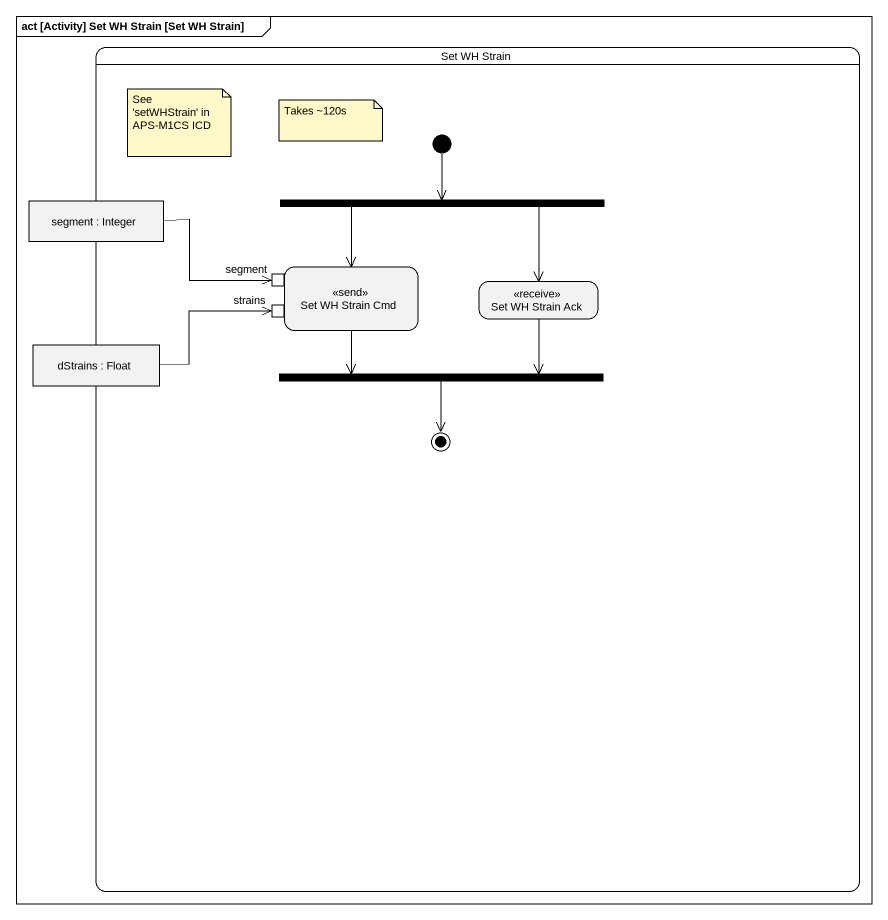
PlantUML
@startuml
mainframe act [Activity] Set WH Strain [Set WH Strain]
hide empty description
state "Set WH Strain" as Set_WH_Strain {
  state "segment : Integer" as segment <<object>>
  state fork1 <<fork>>
  state "Set WH Strain Cmd" as Set_WH_Strain_Cmd <<send>> {
    state "segment" as segment_2 <<inputPin>>
    state strains <<inputPin>>
  }
  state "Set WH Strain Ack" as Set_WH_Strain_Ack <<receive>>
  state "dStrains : Float" as dStrains <<object>>
  state fork2 <<join>>
  [*] --> fork1
  fork2 --> [*]
}
segment -right-> segment_2
fork1 --> Set_WH_Strain_Cmd
fork1 --> Set_WH_Strain_Ack
Set_WH_Strain_Cmd --> fork2
Set_WH_Strain_Ack --> fork2
dStrains -right-> strains
note as N1
  See 'setWHStrain' in APS-M1CS ICD
end note
note as N2
  Takes ~120s
end note
@enduml
